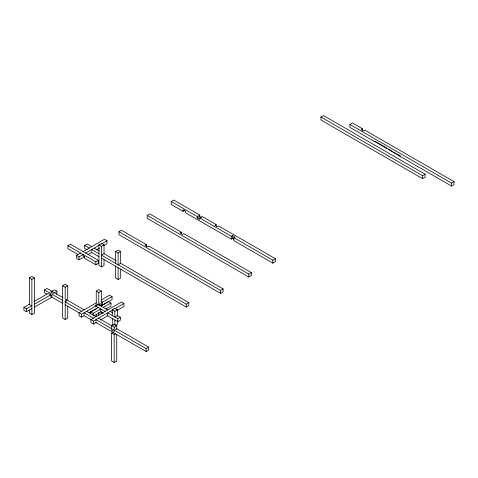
<?xml version="1.0" encoding="UTF-8"?>
<svg xmlns="http://www.w3.org/2000/svg" width="478" height="478" viewBox="0 0 478 478"><rect width="100%" height="100%" fill="white"/><g stroke="black" fill="none" stroke-linecap="round" stroke-linejoin="round"><path stroke-width="0.72" d="M78.063 254.517L67.9 248.65L67.9 245.716L70.439 244.246L98.39 260.385L98.39 263.318L95.851 264.788L84.415 258.186L84.415 256.722L83.142 255.987L83.142 254.517L79.031 256.889L76.492 255.425L76.492 258.359L79.031 259.823L84.749 256.525M87.139 249.833L84.654 248.399L84.654 245.465L87.193 243.995L91.74 246.624M29.331 304.97L29.331 277.826L31.877 276.356L34.416 277.826L34.416 313.036L31.877 314.506L29.331 313.036L29.331 310.103M29.331 277.826L31.877 279.295L34.416 277.826M76.492 255.425L80.603 253.053M83.142 251.583L104.443 239.287L106.988 240.751L106.988 243.684L103.81 245.519M146.382 244.634L145.109 245.369L147.648 246.833L148.921 246.098L223.112 288.939L223.112 291.873L220.573 293.337L118.926 234.65L118.926 231.716L121.466 230.253L146.382 244.634L146.382 246.098M181.293 232.165L180.027 232.9L182.566 234.369L183.839 233.634L251.368 272.621L251.368 275.555L248.829 277.025L147.182 218.338L147.182 215.405L149.722 213.941L181.293 232.165L181.293 233.634M171.22 201.525L173.759 200.061L199.786 215.088L199.786 216.552L197.241 218.022L197.241 216.552L171.22 201.525L171.22 204.465L183.044 211.288L184.95 210.189M104.031 259.59L104.031 265.457L101.491 266.921L98.952 265.457L98.952 244.915L101.491 243.445L104.031 244.915L104.031 253.716L101.491 255.186L186.301 304.151L188.84 302.682L188.84 305.615L186.301 307.085L101.491 258.12M320.941 117.032L323.486 115.568L425.133 174.255L425.133 177.189L422.588 178.653L320.941 119.972L320.941 117.032L422.588 175.719L425.133 174.255M85.687 253.053L99.239 245.226M101.175 244.109L106.988 240.751M98.952 244.915L101.491 246.385L104.031 244.915M87.928 254.69L91.74 252.492M96.186 249.922L99.364 248.088M46.898 294.239L44.484 292.847L44.484 289.913L47.029 288.443L63.012 297.675M67.9 245.716L95.851 261.854L98.39 260.385M115.592 263.324L115.592 251.589L118.132 250.119L120.671 251.589L120.671 263.324L188.84 302.682M31.877 308.633L26.439 311.77L23.9 310.306L23.9 307.372L29.618 304.068M34.063 301.504L48.039 293.432L51.851 295.631L51.851 297.101L62.654 303.333M115.592 251.589L118.132 253.053L120.671 251.589M67.733 306.273L67.733 318.007L65.193 319.471L62.654 318.007L62.654 285.73L65.193 284.261L67.733 285.73L67.733 298.935L66.466 299.67L66.466 301.134L65.193 301.869L81.577 311.327M23.9 307.372L26.439 308.836L31.877 305.699L30.604 304.97M34.416 304.235L50.584 294.902L50.584 296.366L51.851 295.631M56.936 291.233L53.124 293.432L50.584 291.968L54.396 289.764L56.936 291.233L56.936 294.167M62.654 285.73L65.193 287.194L67.733 285.73M374.686 141.685L374.943 141.243L374.686 141.685L349.914 127.381L349.914 124.447L352.453 122.977L362.455 128.755L362.455 130.96M34.416 307.169L51.785 297.137M197.241 216.552L199.786 215.088M120.671 263.324L118.132 264.794L118.132 253.053M197.241 218.022L199.786 219.486L199.786 218.022L202.325 216.552L216.164 224.541L216.164 226.01M362.455 128.755L361.189 129.49L363.728 130.96L365.001 130.225L454.1 181.664L454.1 184.598L451.561 186.067L400.098 156.354L400.355 155.918L396.543 153.713M96.251 303.584L96.251 291.114L98.797 289.65L101.336 291.114L101.336 306.523M115.592 266.258L115.592 277.999L118.132 279.463L120.671 277.999L120.671 269.198M216.164 224.541L214.891 225.275L217.436 226.745L218.703 226.01L275.406 258.747L275.406 261.681L272.866 263.145L233.826 240.607L233.826 237.674L235.092 236.939L232.553 235.475L231.28 236.204L199.786 218.022M96.251 291.114L98.797 292.584L101.336 291.114M96.186 302.891L79.037 312.791L79.037 315.731L81.577 317.195L84.116 315.731M101.27 299.957L109.528 295.189L112.067 296.653L112.067 299.592L102.609 305.054L101.336 304.319M65.193 304.803L81.577 314.261L100.063 303.584L100.063 305.789M101.336 301.385L102.609 302.12L112.067 296.653M90.635 314.076L90.635 311.877L98.259 307.474M100.804 306.004L108.422 301.606L110.968 303.07L110.968 306.004L105.883 308.943M89.207 312.791L96.233 308.734M90.635 311.877L93.18 313.341L100.804 308.943L100.804 311.877L93.813 315.91M103.344 307.474L110.968 303.07M183.044 211.288L183.044 209.818L185.584 211.288L185.584 212.758L231.28 239.137L232.553 238.408L233.826 239.137M112.306 315.582L112.306 309.714L114.845 308.244L117.391 309.714L117.391 316.317M83.823 315.558L93.431 321.108L113.125 309.738M115.031 308.639L123.927 303.5L123.927 306.434L117.062 310.401M112.306 309.714L114.845 311.184L117.391 309.714M123.927 303.5L121.388 302.036L90.892 319.639L90.892 322.572L93.431 324.042L96.61 322.208M100.392 320.027L107.652 315.833L107.652 312.899L117.821 318.766L120.36 317.296L120.36 320.23L117.821 321.7L107.102 315.516M400.098 156.354L374.686 141.392M115.485 325.488L117.391 324.383L117.391 320.72M98.516 318.175L114.188 327.221L116.728 325.751L116.728 329.42M115.455 329.42L116.728 328.685L148.676 347.13L148.676 350.063L146.131 351.533L95.385 322.232M116.728 334.558L116.728 360.968L114.188 362.432L111.643 360.968L111.643 333.088L112.916 332.353M111.643 333.088L114.188 334.558L115.455 333.823M118.926 231.716L220.573 290.403L223.112 288.939M147.182 215.405L248.829 274.091L251.368 272.621M233.826 237.674L272.866 260.211L275.406 258.747M95.976 321.108L95.976 319.639L146.131 348.599L148.676 347.13M349.914 124.447L451.561 183.134L454.1 181.664M374.943 141.243L387.013 148.216M388.279 148.945L392.731 151.514M393.997 152.249L395.27 152.984M199.786 216.552L201.692 217.651M94.28 248.088L99.436 251.064M103.953 253.669L116.196 260.743M84.654 245.465L89.201 248.088M98.952 253.716L91.74 249.558L91.74 251.022M90.868 251.99L98.952 256.65M107.652 309.965L97.488 304.092L94.949 305.562L105.112 311.429M110.197 311.429L112.521 312.773M120.36 317.296L117.391 315.582L114.845 317.051L114.845 311.184M100.804 311.877L103.32 313.329M116.728 325.751L114.188 324.287L111.643 325.751L111.643 330.155L114.188 331.624L114.188 327.221M113.579 325.118L112.306 324.383L112.306 318.515M66.209 299.521L84.116 309.858M86.655 311.327L95.976 316.705M44.484 289.913L62.654 300.399M93.431 318.175L84.116 312.791L84.116 314.261M451.561 183.134L451.561 186.067M422.588 175.719L422.588 178.653M272.866 260.211L272.866 263.145M248.829 274.091L248.829 277.025M232.553 235.475L232.553 238.408M231.28 236.204L231.28 239.137M220.573 290.403L220.573 293.337M186.301 304.151L186.301 307.085M146.131 348.599L146.131 351.533M118.132 267.728L118.132 279.463M117.821 318.766L117.821 321.7M114.845 319.985L114.845 325.118M114.188 334.558L114.188 362.432M102.609 302.12L102.609 305.054M101.491 246.385L101.491 266.921M101.336 311.656L101.336 313.855M98.797 292.584L98.797 305.054M98.797 312.391L98.797 315.325M96.251 314.59L96.251 316.789M95.851 261.854L95.851 264.788M93.431 321.108L93.431 324.042M93.18 313.341L93.18 315.546M81.577 314.261L81.577 317.195M79.031 256.889L79.031 259.823M65.193 287.194L65.193 319.471M31.877 279.295L31.877 314.506M26.439 308.836L26.439 311.77"/></g></svg>
